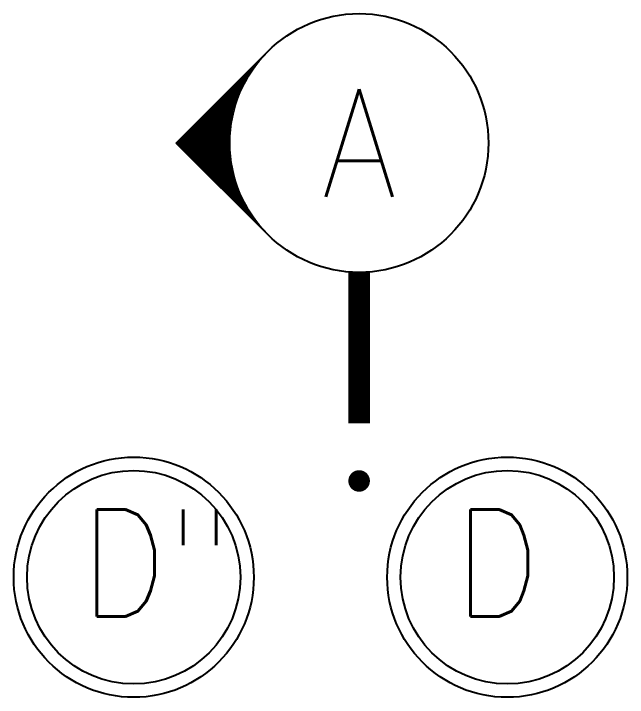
# Model space of a CAD drawing. Header units: millimetres. Extents: x 0 to 12169, y 6 to 10142.
# Drawn here: x 1127.2 to 1357.2, y 6181.3 to 6437.5 of the extents above; entities that cross this region are included whole.
import ezdxf
from ezdxf.enums import TextEntityAlignment as Align

# ---------------------------------------------------------------- set-up
doc = ezdxf.new("R2010")
doc.units = ezdxf.units.MM
doc.header["$LTSCALE"] = 50
doc.header["$MEASUREMENT"] = 0
for name, color, linetype in [('10', 10, 'Continuous'), ('2', 4, 'Continuous'), ('DIM', 8, 'Continuous'), ('ETC', 2, 'Continuous')]:
    doc.layers.add(name, color=color, linetype=linetype)
doc.styles.add('ROMANS', font='ROMANS.shx', dxfattribs={"width": 0.9})

# ---------------------------------------------------------------- blocks, each defined once
blk = doc.blocks.new('*X11')
at = {"color": 0}
for p, q in [((-30899.6285, -13242.3236), (-30899.6279, -13242.323)), ((-30899.6214, -13242.3307), (-30899.6204, -13242.3297)), ((-30899.6144, -13242.3378), (-30899.6129, -13242.3363)), ((-30899.0557, -13242.8964), (-30898.4783, -13242.3189)), ((-30899.6073, -13242.3449), (-30899.6053, -13242.3429)), ((-30899.6002, -13242.3519), (-30899.5976, -13242.3493)), ((-30899.5931, -13242.359), (-30899.5898, -13242.3557)), ((-30899.5861, -13242.3661), (-30899.582, -13242.362)), ((-30899.579, -13242.3731), (-30899.574, -13242.3681)), ((-30899.5719, -13242.3802), (-30899.566, -13242.3743)), ((-30899.5649, -13242.3873), (-30899.5579, -13242.3803)), ((-30899.5578, -13242.3944), (-30899.5497, -13242.3862)), ((-30899.5507, -13242.4014), (-30899.5414, -13242.3921)), ((-30899.5436, -13242.4085), (-30899.533, -13242.3978)), ((-30899.5366, -13242.4156), (-30899.5245, -13242.4035)), ((-30899.5295, -13242.4226), (-30899.516, -13242.4091)), ((-30899.5224, -13242.4297), (-30899.5073, -13242.4146)), ((-30899.5154, -13242.4368), (-30899.4986, -13242.42)), ((-30899.5083, -13242.4439), (-30899.4898, -13242.4253)), ((-30899.0699, -13242.8823), (-30898.6005, -13242.4129)), ((-30899.0628, -13242.8893), (-30898.5566, -13242.3831)), ((-30899.5012, -13242.4509), (-30899.4809, -13242.4306)), ((-30899.4942, -13242.458), (-30899.4719, -13242.4357)), ((-30899.4871, -13242.4651), (-30899.4628, -13242.4407)), ((-30899.48, -13242.4721), (-30899.4536, -13242.4457)), ((-30899.4729, -13242.4792), (-30899.4443, -13242.4505)), ((-30899.4659, -13242.4863), (-30899.4349, -13242.4553)), ((-30899.4588, -13242.4934), (-30899.4254, -13242.46)), ((-30899.4517, -13242.5004), (-30899.4158, -13242.4645)), ((-30899.4447, -13242.5075), (-30899.4061, -13242.469)), ((-30899.0911, -13242.861), (-30898.6944, -13242.4644)), ((-30899.084, -13242.8681), (-30898.6666, -13242.4507)), ((-30899.077, -13242.8752), (-30898.6359, -13242.4341)), ((-30899.4376, -13242.5146), (-30899.3964, -13242.4733)), ((-30899.4305, -13242.5216), (-30899.3865, -13242.4776)), ((-30899.4234, -13242.5287), (-30899.3765, -13242.4818)), ((-30899.4164, -13242.5358), (-30899.3664, -13242.4858)), ((-30899.4093, -13242.5428), (-30899.3562, -13242.4897)), ((-30899.4022, -13242.5499), (-30899.3459, -13242.4936)), ((-30899.3952, -13242.557), (-30899.3354, -13242.4973)), ((-30899.3881, -13242.5641), (-30899.3249, -13242.5009)), ((-30899.381, -13242.5711), (-30899.3143, -13242.5044)), ((-30899.3739, -13242.5782), (-30899.3035, -13242.5077)), ((-30899.3669, -13242.5853), (-30899.2926, -13242.511)), ((-30899.3598, -13242.5923), (-30899.2816, -13242.5141)), ((-30899.3527, -13242.5994), (-30899.2704, -13242.5171)), ((-30899.1335, -13242.8186), (-30898.829, -13242.5141)), ((-30899.1265, -13242.8257), (-30898.8091, -13242.5084)), ((-30899.1194, -13242.8328), (-30898.7884, -13242.5018)), ((-30899.1123, -13242.8398), (-30898.7668, -13242.4943)), ((-30899.1052, -13242.8469), (-30898.7441, -13242.4858)), ((-30899.0982, -13242.854), (-30898.7201, -13242.4759)), ((-30899.3457, -13242.6065), (-30899.2591, -13242.52)), ((-30899.3386, -13242.6136), (-30899.2477, -13242.5227)), ((-30899.3315, -13242.6206), (-30899.2362, -13242.5253)), ((-30899.3244, -13242.6277), (-30899.2245, -13242.5278)), ((-30899.3174, -13242.6348), (-30899.2127, -13242.5301)), ((-30899.3103, -13242.6418), (-30899.2007, -13242.5323)), ((-30899.3032, -13242.6489), (-30899.1886, -13242.5343)), ((-30899.2962, -13242.656), (-30899.1763, -13242.5361)), ((-30899.2891, -13242.6631), (-30899.1639, -13242.5378)), ((-30899.282, -13242.6701), (-30899.1512, -13242.5393)), ((-30899.2749, -13242.6772), (-30899.1385, -13242.5407)), ((-30899.2679, -13242.6843), (-30899.1255, -13242.5419)), ((-30899.2608, -13242.6913), (-30899.1123, -13242.5429)), ((-30899.2537, -13242.6984), (-30899.099, -13242.5437)), ((-30899.2467, -13242.7055), (-30899.0854, -13242.5442)), ((-30899.2396, -13242.7126), (-30899.0717, -13242.5446)), ((-30899.2325, -13242.7196), (-30899.0577, -13242.5448)), ((-30899.2254, -13242.7267), (-30899.0435, -13242.5447)), ((-30899.2184, -13242.7338), (-30899.029, -13242.5444)), ((-30899.2113, -13242.7408), (-30899.0143, -13242.5438)), ((-30899.2042, -13242.7479), (-30898.9993, -13242.5429)), ((-30899.1972, -13242.755), (-30898.984, -13242.5418)), ((-30899.1901, -13242.7621), (-30898.9684, -13242.5403)), ((-30899.183, -13242.7691), (-30898.9524, -13242.5385)), ((-30899.176, -13242.7762), (-30898.9362, -13242.5364)), ((-30899.1689, -13242.7833), (-30898.9195, -13242.5339)), ((-30899.1618, -13242.7903), (-30898.9024, -13242.5309)), ((-30899.1547, -13242.7974), (-30898.8849, -13242.5275)), ((-30899.1477, -13242.8045), (-30898.8668, -13242.5236)), ((-30899.1406, -13242.8116), (-30898.8482, -13242.5192))]:
    blk.add_line(p, q, dxfattribs=at)
blk = doc.blocks.new('SECV')
at = {"layer": 'ETC'}
for p in [(-34.27, 34.27), (-34.27, -34.27)]:
    blk.add_line(p, (-68.54, 0), dxfattribs=at)
at = {"layer": 'ETC', "const_width": 8.08}
blk.add_lwpolyline([(0, -105.01), (0, -48.47)], dxfattribs=at)
at = {"layer": 'ETC', "const_width": 4.04}
blk.add_lwpolyline([(0, -124.62, -1), (0, -128.66, -1)], format="xyb", close=True, dxfattribs=at)
at = {"layer": 'ETC'}
blk.add_circle((0, 0), 48.47, dxfattribs=at)
at = {"layer": 'ETC', "xscale": -57.01874209302129, "yscale": 57.01874209302129, "zscale": 57.01874209302129, "rotation": 269.9999999999972}
blk.add_blockref('*X11', (755024.78, 1761825.26), dxfattribs=at)
at = {"layer": 'ETC', "color": 6, "style": 'ROMANS', "width": 0.9}
blk.add_attdef('A', text='', height=40.39, rotation=360, dxfattribs=at).set_placement((0, 0), align=Align.MIDDLE)

msp = doc.modelspace()

# ---------------------------------------------------------------- linework, layer by layer
at = {"layer": '10'}
for centre in [(1172.23848, 6226.27795), (1312.23848, 6226.27795)]:
    msp.add_circle(centre, 40, dxfattribs=at)
at = {"layer": '2'}
for centre in [(1172.23848, 6226.27795), (1312.23848, 6226.27795)]:
    msp.add_circle(centre, 45, dxfattribs=at)

# ---------------------------------------------------------------- block references
at = {"layer": 'ETC'}
ref = msp.add_blockref('SECV', (1256.71302, 6388.99432), dxfattribs=at)
ref.add_attrib('A', 'A', dxfattribs={"layer": '2', "color": 6, "height": 40.38828, "style": 'ROMANS', "width": 0.9}).set_placement((1256.71302, 6388.99432), align=Align.MIDDLE)

# ---------------------------------------------------------------- texts
at = {"layer": 'DIM', "style": 'ROMANS', "width": 0.9}
for s, p in [('D"', (1152.23542, 6211.62328)), ('D', (1292.23542, 6211.62328))]:
    msp.add_text(s, height=40, dxfattribs=at).set_placement(p)

doc.saveas('drawing.dxf')
